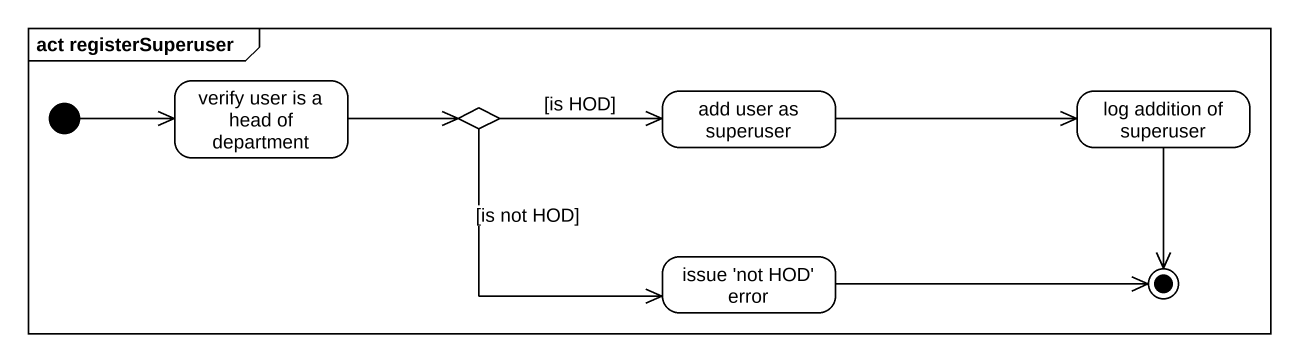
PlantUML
@startuml
mainframe act registerSuperuser
hide empty description
state "verify user is a head of department" as verify_user_is_a_head_of
state choice1 <<choice>>
state "add user as superuser" as add_user_as_superuser
state "log addition of superuser" as log_addition_of_superuser
state "issue 'not HOD' error" as issue_not_HOD_error
[*] -right-> verify_user_is_a_head_of
verify_user_is_a_head_of -right-> choice1
choice1 -right-> add_user_as_superuser : [is HOD]
choice1 --> issue_not_HOD_error : [is not HOD]
add_user_as_superuser -right-> log_addition_of_superuser
log_addition_of_superuser --> [*]
issue_not_HOD_error -right-> [*]
@enduml
